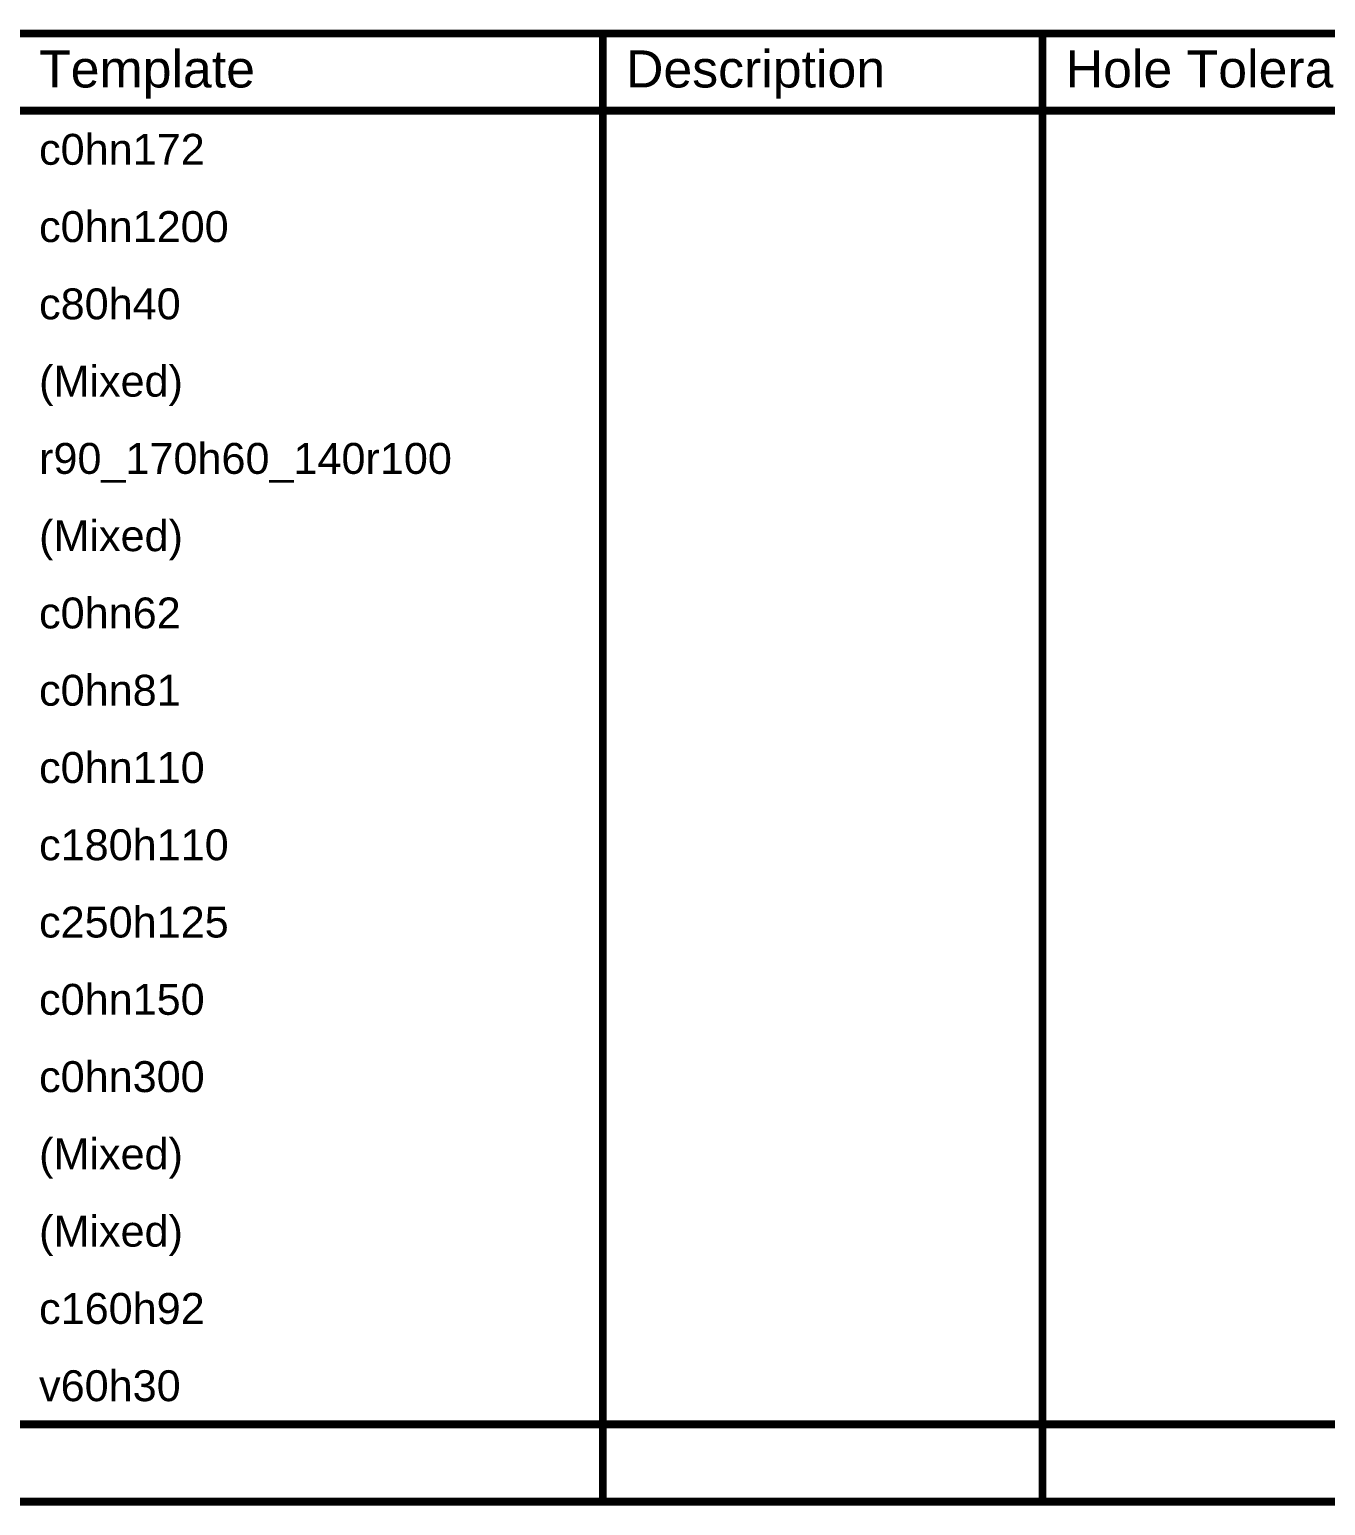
# Model space of a CAD drawing. Header units: inches. Extents: x -2.7 to 10.9, y -2.9 to 7.4.
# Drawn here: x 3.807 to 6.324, y 4.562 to 7.427 of the extents above; entities that cross this region are included whole.
import ezdxf

# ---------------------------------------------------------------- set-up
doc = ezdxf.new("R2010")
doc.units = ezdxf.units.IN
doc.header["$MEASUREMENT"] = 0
doc.layers.add('Drill Drawing', color=1, linetype='Continuous')
doc.styles.add('Arial', font='', dxfattribs={"height": 0.2})
doc.styles.get('Arial').set_extended_font_data('Arial')

msp = doc.modelspace()

# ---------------------------------------------------------------- linework, layer by layer
at = {"layer": 'Drill Drawing'}
for points in [[(-2.6445, 7.4199, 0.015, 0.015, 0), (10.9337, 7.4199, 0.015, 0.015, 0)], [(4.9204, 4.5699, 0.015, 0.015, 0), (4.9204, 7.4199, 0.015, 0.015, 0)], [(5.7742, 4.5699, 0.015, 0.015, 0), (5.7742, 7.4199, 0.015, 0.015, 0)], [(-2.6445, 7.2699, 0.015, 0.015, 0), (10.9337, 7.2699, 0.015, 0.015, 0)], [(-2.6445, 4.7199, 0.015, 0.015, 0), (10.9337, 4.7199, 0.015, 0.015, 0)], [(-2.6445, 4.5699, 0.015, 0.015, 0), (10.9337, 4.5699, 0.015, 0.015, 0)]]:
    msp.add_lwpolyline(points, format="xyseb", dxfattribs=at)
for points in [[(4.9167, 7.4199, 0.0075, 0.0075, 1), (4.9242, 7.4199, 0.0075, 0.0075, 1)], [(5.7704, 7.4199, 0.0075, 0.0075, 1), (5.7779, 7.4199, 0.0075, 0.0075, 1)], [(4.9167, 4.5699, 0.0075, 0.0075, 1), (4.9242, 4.5699, 0.0075, 0.0075, 1)], [(5.7704, 4.5699, 0.0075, 0.0075, 1), (5.7779, 4.5699, 0.0075, 0.0075, 1)]]:
    msp.add_lwpolyline(points, format="xyseb", close=True, dxfattribs=at)

# ---------------------------------------------------------------- texts
at = {"layer": 'Drill Drawing', "style": 'Arial'}
for s, height, p in [('Template', 0.072, (3.8257, 7.3149)), ('Description', 0.072, (4.9654, 7.3149)), ('Hole Tolerance (+)', 0.072, (5.8192, 7.3149)), ('c0hn172', 0.06, (3.8257, 7.1649)), ('c0hn1200', 0.06, (3.8257, 7.0149)), ('c80h40', 0.06, (3.8257, 6.8649)), ('(Mixed)', 0.06, (3.8257, 6.7149)), ('r90_170h60_140r100', 0.06, (3.8257, 6.5649)), ('(Mixed)', 0.06, (3.8257, 6.4149)), ('c0hn62', 0.06, (3.8257, 6.2649)), ('c0hn81', 0.06, (3.8257, 6.1149)), ('c0hn110', 0.06, (3.8257, 5.9649)), ('c180h110', 0.06, (3.8257, 5.8149)), ('c250h125', 0.06, (3.8257, 5.6649)), ('c0hn150', 0.06, (3.8257, 5.5149)), ('c0hn300', 0.06, (3.8257, 5.3649)), ('(Mixed)', 0.06, (3.8257, 5.2149)), ('(Mixed)', 0.06, (3.8257, 5.0649)), ('c160h92', 0.06, (3.8257, 4.9149)), ('v60h30', 0.06, (3.8257, 4.7649))]:
    msp.add_text(s, height=height, dxfattribs=at).set_placement(p)

doc.saveas('drawing.dxf')
